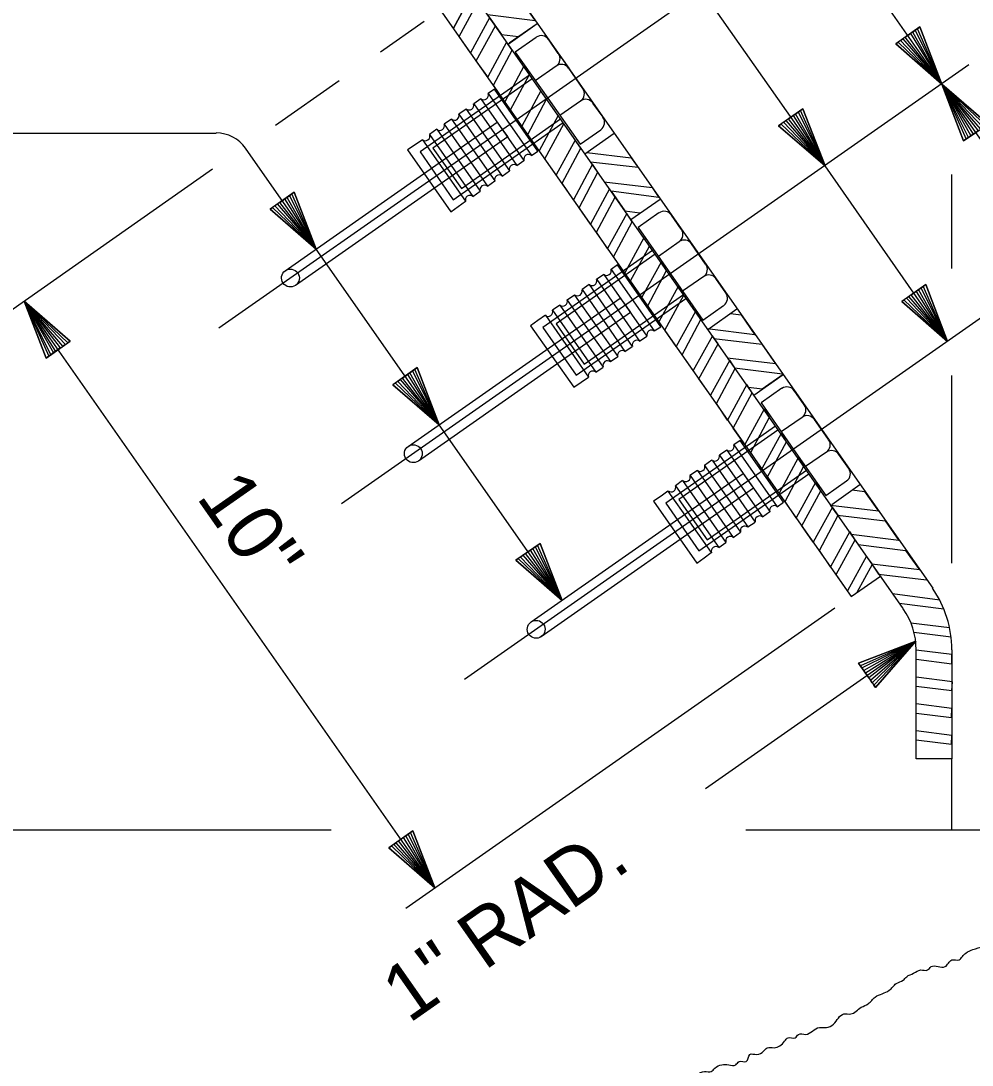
# Model space of a CAD drawing. Extents: x 0 to 33.1, y 0 to 23.6.
# Drawn here: x 3.859 to 5.977, y 14.765 to 17.089 of the extents above; entities that cross this region are included whole.
import ezdxf

# ---------------------------------------------------------------- set-up
doc = ezdxf.new("R2010")
doc.units = 0
for name, color, linetype in [('Dimension Lines', 7, 'Continuous'), ('Mis Object Lines', 7, 'Continuous'), ('Rebar Lines', 7, 'Continuous'), ('Structural Steel Lines', 7, 'Continuous'), ('Text', 7, 'Continuous')]:
    doc.layers.add(name, color=color, linetype=linetype)

msp = doc.modelspace()

# ---------------------------------------------------------------- linework, layer by layer
at = {"layer": 'Dimension Lines'}
for p, q in [((5.6961, 17.3826), (4.2997, 16.4054)), ((5.9095, 16.9487), (5.6355, 17.3401)), ((5.6493, 16.7664), (5.3748, 17.1578)), ((4.6595, 17.0207), (4.7572, 17.0889)), ((5.9697, 16.9912), (4.5729, 16.0148)), ((4.426, 16.8573), (4.5674, 16.9562)), ((6.1831, 16.5582), (5.9095, 16.9487)), ((1.9647, 16.8396), (4.2938, 16.8396)), ((4.5162, 16.5814), (4.3592, 16.8058)), ((3.802, 16.4204), (4.2859, 16.7597)), ((5.9221, 16.3759), (5.6493, 16.7664)), ((5.932, 16.5381), (5.932, 16.7471)), ((6.243, 16.6007), (4.8466, 15.6235)), ((4.7903, 16.1901), (4.5162, 16.5814)), ((4.7808, 15.1597), (3.8662, 16.4653)), ((5.932, 15.8826), (5.932, 16.3003)), ((5.0639, 15.7995), (4.7903, 16.1901)), ((4.7159, 15.1145), (5.6709, 15.783)), ((5.3832, 15.3806), (5.8512, 15.7085))]:
    msp.add_line(p, q, dxfattribs=at)
for points in [[(5.8339, 17.057), (5.8394, 17.0609), (5.9095, 16.9487), (5.8445, 17.0644), (5.8501, 17.0684), (5.9095, 16.9487), (5.8552, 17.0719), (5.8607, 17.0762), (5.9095, 16.9487), (5.8067, 17.0381), (5.8119, 17.042), (5.9095, 16.9487), (5.8174, 17.0456), (5.8225, 17.0495), (5.9095, 16.9487), (5.8281, 17.0531), (5.8607, 17.0762), (5.8067, 17.0381), (5.9095, 16.9487), (5.8607, 17.0762)], [(5.9851, 16.8408), (5.9796, 16.8373), (5.9095, 16.9487), (5.9741, 16.8334), (5.969, 16.8298), (5.9095, 16.9487), (5.9634, 16.8259), (5.9576, 16.8223), (5.9095, 16.9487), (6.0123, 16.8597), (6.0072, 16.8562), (5.9095, 16.9487), (6.0017, 16.8522), (5.9957, 16.8487), (5.9095, 16.9487), (5.9903, 16.8447), (5.9576, 16.8223), (6.0123, 16.8597), (5.9095, 16.9487), (5.9576, 16.8223)], [(5.5733, 16.8747), (5.5784, 16.8786), (5.6493, 16.7664), (5.5839, 16.8822), (5.5898, 16.8861), (5.6493, 16.7664), (5.5945, 16.8896), (5.5997, 16.8935), (5.6493, 16.7664), (5.5457, 16.8554), (5.5517, 16.8597), (5.6493, 16.7664), (5.5572, 16.8637), (5.5623, 16.8672), (5.6493, 16.7664), (5.5678, 16.8711), (5.5997, 16.8935), (5.5457, 16.8554), (5.6493, 16.7664), (5.5997, 16.8935)], [(4.441, 16.6896), (4.4462, 16.6932), (4.5162, 16.5814), (4.4517, 16.6964), (4.4572, 16.7007), (4.5162, 16.5814), (4.4623, 16.7046), (4.4678, 16.7082), (4.5162, 16.5814), (4.4142, 16.67), (4.419, 16.6743), (4.5162, 16.5814), (4.4248, 16.6774), (4.4296, 16.6822), (4.5162, 16.5814), (4.4356, 16.6853), (4.4678, 16.7082), (4.4142, 16.67), (4.5162, 16.5814), (4.4678, 16.7082)], [(5.8469, 16.4838), (5.852, 16.4873), (5.9221, 16.3759), (5.8576, 16.4912), (5.8631, 16.4947), (5.9221, 16.3759), (5.8682, 16.4987), (5.8737, 16.5022), (5.9221, 16.3759), (5.8202, 16.4648), (5.8248, 16.4684), (5.9221, 16.3759), (5.8308, 16.4723), (5.8355, 16.4759), (5.9221, 16.3759), (5.8414, 16.4798), (5.8737, 16.5022), (5.8202, 16.4648), (5.9221, 16.3759), (5.8737, 16.5022)], [(3.9422, 16.3578), (3.9371, 16.3538), (3.8662, 16.4653), (3.9316, 16.3503), (3.9257, 16.3464), (3.8662, 16.4653), (3.921, 16.3428), (3.9151, 16.3389), (3.8662, 16.4653), (3.969, 16.3767), (3.9635, 16.3728), (3.8662, 16.4653), (3.9584, 16.3692), (3.9529, 16.3653), (3.8662, 16.4653), (3.9469, 16.3613), (3.9151, 16.3389), (3.969, 16.3767), (3.8662, 16.4653), (3.9151, 16.3389)], [(4.7147, 16.2983), (4.7202, 16.3019), (4.7903, 16.1901), (4.7253, 16.3058), (4.7308, 16.3101), (4.7903, 16.1901), (4.7359, 16.3133), (4.7414, 16.3176), (4.7903, 16.1901), (4.6875, 16.2794), (4.6926, 16.2834), (4.7903, 16.1901), (4.6981, 16.2869), (4.7032, 16.2908), (4.7903, 16.1901), (4.7087, 16.2944), (4.7414, 16.3176), (4.6875, 16.2794), (4.7903, 16.1901), (4.7414, 16.3176)], [(4.9883, 15.9078), (4.993, 15.9113), (5.0639, 15.7995), (4.9989, 15.9153), (5.0044, 15.9188), (5.0639, 15.7995), (5.0095, 15.9228), (5.0151, 15.9262), (5.0639, 15.7995), (4.9611, 15.8889), (4.9662, 15.8928), (5.0639, 15.7995), (4.9717, 15.8959), (4.9769, 15.9003), (5.0639, 15.7995), (4.9823, 15.9038), (5.0151, 15.9262), (4.9611, 15.8889), (5.0639, 15.7995), (5.0151, 15.9262)], [(5.743, 15.633), (5.7394, 15.6385), (5.8512, 15.7085), (5.7355, 15.6436), (5.7316, 15.6491), (5.8512, 15.7085), (5.7281, 15.6542), (5.7241, 15.6597), (5.8512, 15.7085), (5.7619, 15.6058), (5.7579, 15.6109), (5.8512, 15.7085), (5.7544, 15.6164), (5.7505, 15.6223), (5.8512, 15.7085), (5.7469, 15.627), (5.7241, 15.6597), (5.7619, 15.6058), (5.8512, 15.7085), (5.7241, 15.6597)], [(4.7052, 15.268), (4.7103, 15.2716), (4.7808, 15.1597), (4.7159, 15.2755), (4.7214, 15.2791), (4.7808, 15.1597), (4.7265, 15.283), (4.732, 15.2865), (4.7808, 15.1597), (4.6784, 15.2491), (4.6839, 15.2531), (4.7808, 15.1597), (4.6891, 15.2566), (4.6938, 15.2597), (4.7808, 15.1597), (4.6997, 15.2641), (4.732, 15.2865), (4.6784, 15.2491), (4.7808, 15.1597), (4.732, 15.2865)]]:
    msp.add_lwpolyline(points, dxfattribs=at)
msp.add_ellipse((4.294, 16.7602), major_axis=(0.0796, 0), ratio=0.999924, start_param=0.610803, end_param=1.570796, dxfattribs=at)
at = {"layer": 'Mis Object Lines'}
for p, q in [((5.932, 15.2889), (5.932, 15.4467)), ((3.2289, 15.2889), (4.5497, 15.2889)), ((5.4733, 15.2889), (5.932, 15.2889)), ((5.932, 15.2889), (6.2115, 15.2889))]:
    msp.add_line(p, q, dxfattribs=at)
msp.add_spline([(4.8682, 14.5629), (4.8839, 14.5704), (4.8914, 14.5779), (4.9072, 14.5854), (4.9226, 14.5854), (4.9462, 14.6003), (4.9694, 14.6078), (4.9926, 14.6153), (5.0079, 14.6153), (5.0237, 14.6231), (5.0391, 14.6231), (5.0548, 14.6306), (5.0702, 14.6306), (5.0859, 14.6381), (5.1091, 14.6456), (5.1245, 14.6531), (5.1478, 14.6531), (5.1556, 14.6606), (5.1709, 14.6606), (5.1788, 14.668), (5.1945, 14.668), (5.202, 14.6759), (5.2332, 14.6834), (5.28, 14.7058), (5.2954, 14.7133), (5.3186, 14.7282), (5.3418, 14.7361), (5.3576, 14.7361), (5.3651, 14.7436), (5.3808, 14.7511), (5.3961, 14.7511), (5.404, 14.7585), (5.4197, 14.766), (5.4351, 14.766), (5.4505, 14.766), (5.4584, 14.7735), (5.4741, 14.7735), (5.4816, 14.7889), (5.4973, 14.7889), (5.5127, 14.7964), (5.5206, 14.8039), (5.5359, 14.8039), (5.5595, 14.8188), (5.567, 14.8263), (5.5828, 14.8263), (5.5903, 14.8337), (5.606, 14.8337), (5.6214, 14.8412), (5.6371, 14.8491), (5.6524, 14.8491), (5.6682, 14.8566), (5.6914, 14.8791), (5.7067, 14.8791), (5.73, 14.894), (5.7457, 14.9019), (5.7536, 14.9094), (5.7611, 14.9168), (5.7769, 14.9243), (5.7922, 14.9318), (5.8001, 14.9393), (5.8079, 14.9467), (5.8233, 14.9542), (5.8312, 14.9621), (5.8466, 14.9696), (5.8623, 14.977), (5.8776, 14.977), (5.8855, 14.9845), (5.9009, 14.9845), (5.9166, 14.9845), (5.9241, 14.992), (5.932, 14.9995), (5.9478, 14.9995), (5.9552, 15.007), (5.9631, 15.0148), (5.9784, 15.0223), (6.002, 15.0298), (6.0173, 15.0373), (6.0331, 15.0448), (6.0485, 15.0448), (6.0564, 15.0522), (6.0639, 15.0597), (6.0796, 15.0672), (6.0875, 15.0751), (6.0949, 15.0826), (6.1028, 15.0901), (6.1182, 15.0976), (6.126, 15.105), (6.1339, 15.1125), (6.1493, 15.1125), (6.1572, 15.12), (6.1651, 15.1279)], degree=3, dxfattribs=at)
at = {"layer": 'Rebar Lines'}
for p, q in [((5.0064, 17.0526), (4.9599, 17.0199)), ((5.0556, 17.0164), (5.0339, 17.0483)), ((5.0339, 17.0475), (5.0788, 16.9838)), ((4.9599, 17.0199), (5.032, 16.9172)), ((5.0044, 16.9562), (5.0509, 16.9889)), ((5.1103, 16.9385), (5.0788, 16.9838)), ((4.9135, 16.9373), (4.8993, 16.9274)), ((4.8993, 16.9274), (4.9957, 16.7896)), ((5.0099, 16.7995), (4.9135, 16.9373)), ((4.8828, 16.916), (4.8674, 16.905)), ((4.8674, 16.905), (4.9631, 16.7672)), ((4.8828, 16.916), (4.9792, 16.7782)), ((5.032, 16.9172), (5.104, 16.8148)), ((5.1052, 16.9109), (5.0587, 16.8786)), ((5.1552, 16.8747), (5.1328, 16.9062)), ((4.8505, 16.8928), (4.8339, 16.8817)), ((4.8339, 16.8817), (4.9304, 16.744)), ((4.8505, 16.8928), (4.9469, 16.7554)), ((4.4478, 16.5329), (4.9197, 16.8637)), ((4.8178, 16.8704), (4.8017, 16.8593)), ((4.8017, 16.8593), (4.8981, 16.7216)), ((4.8178, 16.8704), (4.9142, 16.7334)), ((4.9197, 16.8637), (4.9312, 16.8471)), ((4.943, 16.831), (4.4706, 16.5003)), ((4.7851, 16.8479), (4.769, 16.8361)), ((4.769, 16.8361), (4.8654, 16.6987)), ((4.7851, 16.8479), (4.8816, 16.7101)), ((4.9312, 16.8471), (4.943, 16.831)), ((5.104, 16.8148), (5.1501, 16.8471)), ((4.7371, 16.8132), (4.7202, 16.8022)), ((4.7202, 16.8022), (4.8166, 16.6644)), ((4.7529, 16.8247), (4.7371, 16.8132)), ((4.7529, 16.8247), (4.8493, 16.6877)), ((4.9957, 16.7896), (5.0099, 16.7995)), ((4.9631, 16.7672), (4.9792, 16.7782)), ((4.8981, 16.7216), (4.9142, 16.7334)), ((4.9304, 16.744), (4.9469, 16.7554)), ((4.8654, 16.6987), (4.8816, 16.7101)), ((4.8328, 16.6759), (4.8493, 16.6877)), ((4.8166, 16.6644), (4.8328, 16.6759)), ((5.2796, 16.6621), (5.2335, 16.6294)), ((5.3292, 16.6255), (5.3072, 16.657)), ((5.2335, 16.6294), (5.3056, 16.5262)), ((5.2784, 16.5656), (5.3248, 16.5983)), ((5.3835, 16.5479), (5.3524, 16.5932)), ((5.1572, 16.5247), (5.1403, 16.5137)), ((5.1572, 16.5247), (5.2529, 16.3877)), ((5.1871, 16.5464), (5.1733, 16.5361)), ((5.1733, 16.5361), (5.269, 16.3991)), ((5.2835, 16.4085), (5.1871, 16.5464)), ((5.3056, 16.5262), (5.3776, 16.4235)), ((5.1241, 16.5022), (5.1084, 16.4912)), ((5.1241, 16.5022), (5.2202, 16.3644)), ((5.141, 16.5137), (5.2367, 16.3767)), ((5.3792, 16.52), (5.3323, 16.4881)), ((5.4288, 16.4838), (5.4064, 16.5156)), ((5.0914, 16.479), (5.0753, 16.468)), ((5.0918, 16.479), (5.1879, 16.342)), ((5.1084, 16.4912), (5.204, 16.3534)), ((4.7214, 16.1424), (5.1934, 16.4723)), ((5.0587, 16.4566), (5.0426, 16.4456)), ((5.0587, 16.4566), (5.1552, 16.3188)), ((5.0753, 16.468), (5.1714, 16.331)), ((5.1934, 16.4723), (5.2048, 16.4566)), ((5.2048, 16.4566), (5.2166, 16.4404)), ((5.3776, 16.4235), (5.4237, 16.4562)), ((5.2166, 16.4404), (4.7445, 16.1097)), ((5.0269, 16.4341), (5.0099, 16.4228)), ((5.0269, 16.4341), (5.1226, 16.2964)), ((5.043, 16.4456), (5.1391, 16.3078)), ((5.0099, 16.4228), (4.9938, 16.4109)), ((4.9938, 16.4109), (5.0903, 16.2739)), ((5.269, 16.3991), (5.2835, 16.4085)), ((5.2367, 16.3767), (5.2529, 16.3877)), ((5.204, 16.3534), (5.2202, 16.3644)), ((5.1714, 16.331), (5.1879, 16.342)), ((5.1391, 16.3078), (5.1552, 16.3188)), ((5.1064, 16.2849), (5.1226, 16.2964)), ((5.0903, 16.2739), (5.1064, 16.2849)), ((5.5532, 16.2716), (5.5072, 16.2389)), ((5.6028, 16.2349), (5.5808, 16.2664)), ((5.5072, 16.2389), (5.5792, 16.1353)), ((5.5517, 16.1751), (5.5985, 16.207)), ((5.626, 16.2019), (5.6418, 16.1798)), ((5.6572, 16.1573), (5.626, 16.2019)), ((5.4607, 16.1554), (5.4461, 16.1456)), ((5.5572, 16.018), (5.4607, 16.1554)), ((5.4308, 16.1341), (5.4142, 16.1231)), ((5.4308, 16.1341), (5.5264, 15.9971)), ((5.4461, 16.1456), (5.5426, 16.0078)), ((5.4461, 16.1456), (5.5426, 16.0078)), ((5.5792, 16.1353), (5.6509, 16.033)), ((5.6524, 16.1294), (5.606, 16.0976)), ((5.3973, 16.1117), (5.3812, 16.0998)), ((5.3981, 16.1117), (5.4938, 15.9739)), ((5.4142, 16.1231), (5.5103, 15.9853)), ((5.7024, 16.0928), (5.6804, 16.1243)), ((5.7024, 16.0928), (5.6804, 16.1243)), ((4.995, 15.7519), (5.467, 16.0818)), ((5.3651, 16.0885), (5.3485, 16.0774)), ((5.3651, 16.0885), (5.4615, 15.9515)), ((5.3812, 16.0998), (5.4776, 15.9629)), ((5.467, 16.0818), (5.4784, 16.0653)), ((5.3323, 16.066), (5.3162, 16.0546)), ((5.3323, 16.066), (5.4288, 15.9282)), ((5.3493, 16.0774), (5.445, 15.9397)), ((5.4784, 16.0653), (5.4903, 16.0491)), ((5.6509, 16.033), (5.6973, 16.0653)), ((5.4903, 16.0491), (5.0174, 15.7188)), ((5.2997, 16.0428), (5.2843, 16.0318)), ((5.2997, 16.0428), (5.3961, 15.9058)), ((5.3162, 16.0546), (5.4127, 15.9172)), ((5.2843, 16.0318), (5.2674, 16.0204)), ((5.2674, 16.0204), (5.3639, 15.8826)), ((5.5426, 16.0078), (5.5572, 16.018)), ((5.5103, 15.9857), (5.5264, 15.9971)), ((5.4776, 15.9629), (5.4938, 15.9739)), ((5.445, 15.9397), (5.4615, 15.9515)), ((5.4127, 15.9172), (5.4288, 15.9282)), ((5.38, 15.8944), (5.3961, 15.9058)), ((5.3639, 15.8826), (5.38, 15.8944))]:
    msp.add_line(p, q, dxfattribs=at)
for points in [[(4.9918, 16.9688), (4.7478, 16.7979), (4.8217, 16.6913), (5.0662, 16.8629)], [(4.9973, 16.9605), (4.7765, 16.8058), (4.8398, 16.7164), (5.0607, 16.8711)], [(5.2654, 16.5782), (5.0214, 16.4066), (5.0957, 16.3007), (5.3398, 16.4716)], [(5.2709, 16.57), (5.0509, 16.4153), (5.1135, 16.3251), (5.3343, 16.4806)], [(5.5391, 16.1873), (5.295, 16.016), (5.3686, 15.9101), (5.6135, 16.081)], [(5.5445, 16.1786), (5.3237, 16.0239), (5.3867, 15.9345), (5.6079, 16.0892)]]:
    msp.add_lwpolyline(points, dxfattribs=at)
for centre, major_axis, ratio, start_param, end_param in [((5.0176, 17.0365), (-0.0163, -0.0114), 0.999974, 3.141593, 4.712389), ((5.0396, 17.005), (0.0163, 0.0114), 0.999974, 4.712389, 6.283185), ((5.0623, 16.9725), (0.0163, 0.0114), 0.999974, 0, 1.570796), ((4.8897, 16.9242), (0.00989, 0.00319), 0.999939, 3.738581, 6.283185), ((5.0939, 16.9274), (0.0163, 0.0114), 0.999974, 4.712389, 6.283185), ((4.8571, 16.9014), (0.00989, 0.00319), 0.999939, 3.738581, 6.283185), ((5.1167, 16.8948), (0.0163, 0.0114), 0.999974, 0, 1.570796), ((4.8245, 16.8786), (0.00989, 0.00319), 0.999939, 3.738581, 6.283185), ((5.1387, 16.8634), (0.0163, 0.0114), 0.999974, 4.712389, 6.283185), ((4.7919, 16.8558), (0.00989, 0.00319), 0.999939, 3.738581, 6.283185), ((4.7594, 16.833), (0.00989, 0.00319), 0.999939, 3.738581, 6.283185), ((4.9893, 16.7817), (-0.0082, 0.00638), 0.999981, 4.712389, 7.256994), ((4.9568, 16.7589), (-0.0082, 0.00638), 0.999981, 4.712389, 7.256994), ((4.9242, 16.7361), (-0.0082, 0.00638), 0.999981, 4.712389, 7.256994), ((4.8916, 16.7133), (-0.0082, 0.00638), 0.999981, 4.712389, 7.256994), ((4.859, 16.6905), (-0.0082, 0.00638), 0.999981, 4.712389, 7.256994), ((5.2912, 16.6456), (-0.0163, -0.0114), 0.999974, 3.141593, 4.712389), ((5.3132, 16.6141), (0.0163, 0.0114), 0.999974, 4.712389, 6.283185), ((5.336, 16.5816), (0.0163, 0.0114), 0.999974, 0, 1.570796), ((5.3676, 16.5364), (0.0163, 0.0114), 0.999974, 4.712389, 6.283185), ((5.1632, 16.5333), (0.00989, 0.00319), 0.999939, 3.738581, 6.283185), ((5.3904, 16.5039), (0.0163, 0.0114), 0.999974, 0, 1.570796), ((5.1307, 16.5105), (0.00989, 0.00319), 0.999939, 3.738581, 6.283185), ((5.0981, 16.4877), (0.00989, 0.00319), 0.999939, 3.738581, 6.283185), ((5.4124, 16.4724), (0.0163, 0.0114), 0.999974, 4.712389, 6.283185), ((5.0655, 16.4649), (0.00989, 0.00319), 0.999939, 3.738581, 6.283185), ((5.0329, 16.4421), (0.00989, 0.00319), 0.999939, 3.738581, 6.283185), ((5.2629, 16.3908), (-0.0082, 0.00638), 0.999981, 4.712389, 7.256994), ((5.2304, 16.368), (-0.0082, 0.00638), 0.999981, 4.712389, 7.256994), ((5.1978, 16.3452), (-0.0082, 0.00638), 0.999981, 4.712389, 7.256994), ((5.1652, 16.3224), (-0.0082, 0.00638), 0.999981, 4.712389, 7.256994), ((5.1326, 16.2996), (-0.0082, 0.00638), 0.999981, 4.712389, 7.256994), ((5.5647, 16.2548), (-0.0163, -0.0114), 0.999974, 3.141593, 4.712389), ((5.5868, 16.2234), (0.0163, 0.0114), 0.999974, 4.712389, 6.283185), ((5.6095, 16.1908), (0.0163, 0.0114), 0.999974, 0, 1.570796), ((5.6411, 16.1457), (0.0163, 0.0114), 0.999974, 4.712389, 6.283185), ((5.4368, 16.1425), (0.00989, 0.00319), 0.999939, 3.738581, 6.283185), ((5.6639, 16.1131), (0.0163, 0.0114), 0.999974, 0, 1.570796), ((5.4042, 16.1198), (0.00989, 0.00319), 0.999939, 3.738581, 6.283185), ((5.3716, 16.097), (0.00989, 0.00319), 0.999939, 3.738581, 6.283185), ((5.6859, 16.0817), (0.0163, 0.0114), 0.999974, 4.712389, 6.283185), ((5.339, 16.0742), (0.00989, 0.00319), 0.999939, 3.738581, 6.283185), ((5.3065, 16.0514), (0.00989, 0.00319), 0.999939, 3.738581, 6.283185), ((5.5365, 16.0001), (-0.0082, 0.00638), 0.999981, 4.712389, 7.256994), ((5.4713, 15.9545), (-0.0082, 0.00638), 0.999981, 4.712389, 7.256994), ((5.5039, 15.9773), (-0.0082, 0.00638), 0.999981, 4.712389, 7.256994), ((5.4387, 15.9317), (-0.0082, 0.00638), 0.999981, 4.712389, 7.256994), ((5.4062, 15.9089), (-0.0082, 0.00638), 0.999981, 4.712389, 7.256994)]:
    msp.add_ellipse(centre, major_axis=major_axis, ratio=ratio, start_param=start_param, end_param=end_param, dxfattribs=at)
for centre in [(4.4592, 16.5169), (4.7328, 16.126), (5.0063, 15.7352)]:
    msp.add_ellipse(centre, major_axis=(-0.0163, -0.0114), ratio=0.999974, dxfattribs=at)
at = {"layer": 'Structural Steel Lines'}
for p, q in [((4.8209, 17.3522), (5.8891, 15.827)), ((5.8233, 15.7814), (4.756, 17.3066)), ((4.9438, 17.0377), (5.0088, 17.0834)), ((4.9462, 17.0401), (5.0088, 17.0834)), ((5.1147, 16.7935), (5.1796, 16.8392)), ((5.217, 16.6471), (5.2823, 16.6928)), ((5.3882, 16.4026), (5.4532, 16.4483)), ((5.4906, 16.2562), (5.556, 16.3019)), ((5.6642, 16.0133), (5.7269, 16.0573)), ((5.7993, 15.8148), (5.9052, 15.801)), ((5.8142, 15.7932), (5.9139, 15.7806)), ((5.8406, 15.7498), (5.9264, 15.7392)), ((5.8469, 15.7286), (5.9304, 15.7188)), ((5.852, 15.4467), (5.852, 15.6897)), ((5.932, 15.6897), (5.932, 15.4467)), ((5.932, 15.4467), (5.852, 15.4467))]:
    msp.add_line(p, q, dxfattribs=at)
for points in [[(4.7721, 17.318), (4.8517, 17.3081), (4.8674, 17.2861), (4.7607, 17.2991), (4.7914, 17.2554), (4.8973, 17.2428), (4.9123, 17.2211), (4.8064, 17.2341), (4.8371, 17.1904), (4.943, 17.177), (4.9587, 17.1554), (4.8524, 17.1684), (4.8828, 17.1247), (4.9887, 17.1113), (5.0044, 17.0896), (4.8981, 17.1026), (4.9288, 17.0593), (4.9666, 17.0546)], [(4.8642, 17.1514), (4.8221, 17.0728), (4.8642, 17.1514)], [(5.7209, 15.818), (5.7548, 15.8802), (5.7418, 15.8983), (5.6997, 15.8207), (5.6741, 15.857), (5.7166, 15.9345), (5.7044, 15.9527), (5.6615, 15.8743), (5.6367, 15.9109), (5.6784, 15.9889), (5.6662, 16.0073), (5.6233, 15.9291), (5.5978, 15.9653), (5.6403, 16.0436), (5.6281, 16.0621), (5.5851, 15.9834), (5.5603, 16.0195), (5.602, 16.0979), (5.5898, 16.1168), (5.5469, 16.0385), (5.5214, 16.0747), (5.5639, 16.1522), (5.5517, 16.1707), (5.5088, 16.0924), (5.4839, 16.1286), (5.5257, 16.207), (5.5135, 16.2251), (5.4706, 16.1467), (5.445, 16.183), (5.4875, 16.2613), (5.4753, 16.2802), (5.4323, 16.201), (5.4076, 16.2377), (5.4493, 16.3156), (5.4371, 16.3345), (5.3942, 16.2562), (5.3686, 16.2928), (5.4111, 16.3704), (5.3989, 16.3885), (5.356, 16.3109), (5.3312, 16.3464), (5.3729, 16.4247), (5.3607, 16.4428), (5.3178, 16.3644), (5.293, 16.401), (5.3347, 16.479), (5.3226, 16.4979), (5.2796, 16.4192), (5.2548, 16.4554), (5.2966, 16.5337), (5.2843, 16.5519), (5.2414, 16.4743), (5.2166, 16.5105), (5.2584, 16.5881), (5.2461, 16.6062), (5.2036, 16.5286), (5.1784, 16.5644), (5.2202, 16.6424), (5.2079, 16.6605), (5.1654, 16.5826), (5.1403, 16.6188), (5.182, 16.6971), (5.1697, 16.7153), (5.1272, 16.6369), (5.102, 16.6731), (5.1438, 16.7522), (5.1316, 16.7704), (5.0894, 16.6913), (5.0639, 16.7282), (5.1056, 16.8058), (5.0934, 16.8239), (5.0509, 16.7464), (5.0257, 16.7822), (5.0682, 16.8605), (5.0552, 16.8786), (5.0131, 16.8003), (4.9875, 16.8365), (5.0292, 16.9148), (5.017, 16.9337), (4.9745, 16.8546), (4.9493, 16.8912), (4.9918, 16.9699), (4.9788, 16.9881), (4.9367, 16.9093), (4.9111, 16.9464), (4.9532, 17.0239), (4.9406, 17.042), (4.8985, 16.9644), (4.8729, 17.0007), (4.9154, 17.0782), (4.9024, 17.0964), (4.8603, 17.018), (4.8347, 17.0546), (4.8769, 17.1326)], [(4.7926, 17.1141), (5.7072, 15.8082), (5.7725, 15.8538)], [(5.119, 16.7967), (5.2178, 16.7841), (5.2335, 16.7629), (5.1272, 16.7751), (5.1576, 16.7314), (5.2642, 16.7188), (5.2792, 16.6964), (5.1733, 16.7101), (5.2036, 16.6664), (5.2371, 16.6621)], [(5.4387, 16.4377), (5.4627, 16.4349), (5.4934, 16.3908), (5.3867, 16.4042), (5.402, 16.3822), (5.5084, 16.3695), (5.5391, 16.3259), (5.4323, 16.3389), (5.4478, 16.3172), (5.5548, 16.3038), (5.556, 16.3019), (5.5095, 16.2695), (5.4788, 16.2731)], [(5.7099, 16.0456), (5.7375, 16.0416), (5.7682, 15.9983), (5.6615, 16.0109), (5.6769, 15.9889), (5.7835, 15.9767), (5.8139, 15.9326), (5.7079, 15.9459), (5.7229, 15.9239), (5.8288, 15.9109), (5.8599, 15.8676), (5.7532, 15.8802), (5.7685, 15.8582), (5.8753, 15.8456)], [(5.852, 15.4889), (5.9308, 15.4794), (5.932, 15.4987), (5.852, 15.5089), (5.852, 15.5483), (5.9308, 15.5389), (5.9316, 15.5589), (5.852, 15.5692), (5.852, 15.6085), (5.9316, 15.5991), (5.9328, 15.6184), (5.852, 15.6286), (5.852, 15.6684), (5.9316, 15.6585), (5.932, 15.6791), (5.852, 15.6885)]]:
    msp.add_lwpolyline(points, dxfattribs=at)
for centre, major_axis, end_param in [((5.6933, 15.6897), (0.2385, 0), 0.610726), ((5.6933, 15.6898), (0.159, 0), 0.610722)]:
    msp.add_ellipse(centre, major_axis=major_axis, ratio=0.999924, start_param=0, end_param=end_param, dxfattribs=at)

# ---------------------------------------------------------------- texts
at = {"layer": 'Text'}
for s, height, rotation, p in [("10''", 0.1263, 304.9948, (4.2481, 16.0296)), ("1'' RAD.", 0.1262, 34.987, (4.7229, 14.8566))]:
    msp.add_text(s, height=height, rotation=rotation, dxfattribs=at).set_placement(p)

doc.saveas('drawing.dxf')
